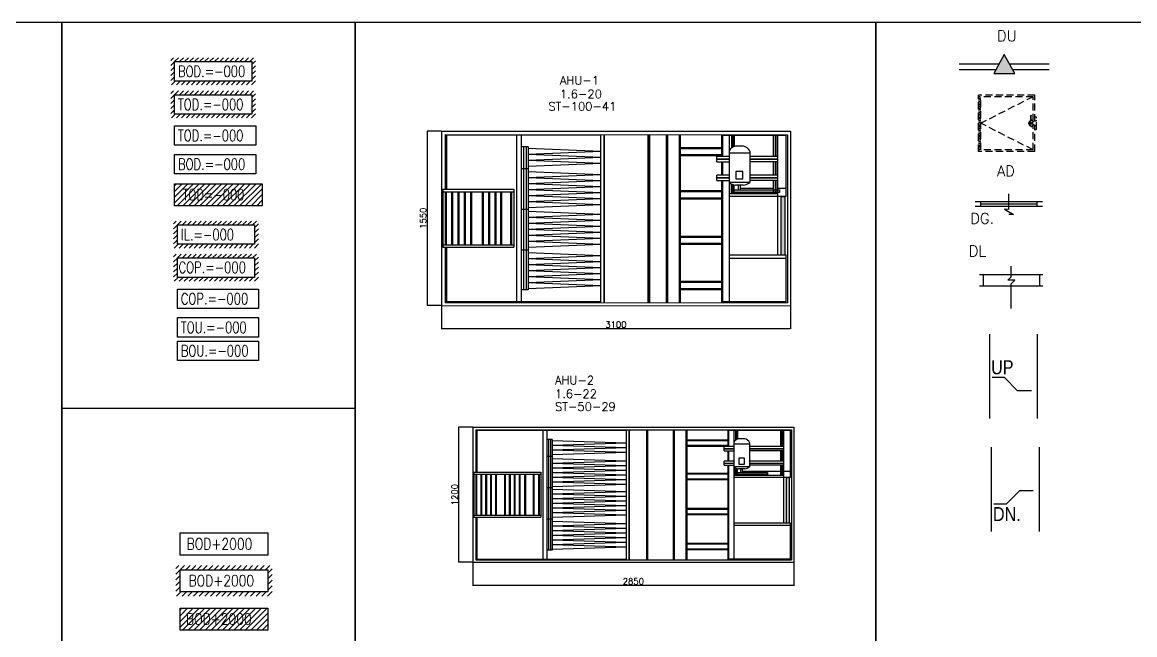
# Model space of a CAD drawing. Extents: x 462150 to 593348, y 35809 to 85242.
# Drawn here: x 564706 to 574589, y 75629 to 81073 of the extents above; entities that cross this region are included whole.
import ezdxf

# ---------------------------------------------------------------- set-up
doc = ezdxf.new("R2010")
doc.units = 0
doc.header["$LTSCALE"] = 500
doc.header["$MEASUREMENT"] = 0
doc.linetypes.add('HIDDEN', pattern=[0.375, 0.25, -0.125])
for name, color, linetype in [('AC-AD', 120, 'Continuous'), ('AC-DUCT SUPPLY', 4, 'Continuous'), ('AC-FLEXIBLE', 2, 'Continuous'), ('AC-LEADER', 7, 'Continuous'), ('BOTOM-OF-D-F-G', 7, 'Continuous'), ('EQP', 1, 'Continuous'), ('M-TEXT', 7, 'Continuous'), ('M_A_H_ARROW', 2, 'Continuous'), ('M_ARR', 2, 'Continuous'), ('M_DOOR-L', 101, 'Continuous'), ('M_SDUCT', 4, 'Continuous'), ('MFP-TEXT', 11, 'Continuous'), ('PL-W-DIM', 161, 'Continuous'), ('PL-W-TEXT', 7, 'Continuous')]:
    doc.layers.add(name, color=color, linetype=linetype)
doc.styles.add('FF-LOOP', font='romanc.shx', dxfattribs={"height": 2})
doc.styles.add('nour', font='swissci.ttf', dxfattribs={"height": 125})
doc.styles.add('PL-W-DIM', font='romanc.shx', dxfattribs={"height": 55})
doc.styles.add('PL-W-TEXT1', font='romanc.shx', dxfattribs={"height": 0.3})
doc.styles.add('ROMANS', font='romans.shx', dxfattribs={"width": 0.8, "height": 100})
doc.dimstyles.new('PL-W-DIM', dxfattribs={"dimscale": 0, "dimtxt": 55, "dimasz": 1, "dimexe": 2, "dimexo": 2, "dimgap": 10, "dimtad": 1, "dimdec": 0, "dimrnd": 5, "dimzin": 1, "dimdsep": 46, "dimtxsty": 'PL-W-DIM', "dimcen": 1, "dimdle": 0.025, "dimclrd": 256, "dimclre": 256, "dimclrt": 256, "dimadec": 0, "dimazin": 0, "dimtfac": 5, "dimtdec": 0, "dimtofl": 0, "dimtmove": 2, "dimatfit": 3, "dimfxl": 1, "dimtolj": 1, "dimtzin": 0, "dimarcsym": 0})

# ---------------------------------------------------------------- blocks, each defined once
blk = doc.blocks.new('AD')
at = {"layer": 'AC-AD', "linetype": 'HIDDEN', "ltscale": 0.5}
for p, q in [((478.6, 250), (-21.4, 250)), ((-21.4, -250), (-21.4, 250)), ((464.3, 235.7), (-21.4, 235.7)), ((0, 221.4), (-21.4, 221.4)), ((0, 207.1), (-21.4, 207.1)), ((464.3, 235.7), (0, 0)), ((0, -235.7), (0, 235.7)), ((464.3, 20.2), (464.3, 235.7)), ((478.6, 18.6), (478.6, 250)), ((0, 192.9), (-21.4, 192.9)), ((0, 178.6), (-21.4, 178.6)), ((0, 164.3), (-21.4, 164.3)), ((0, 150), (-21.4, 150)), ((0, 135.7), (-21.4, 135.7)), ((0, 121.4), (-21.4, 121.4)), ((0, 107.1), (-21.4, 107.1)), ((0, 92.9), (-21.4, 92.9)), ((0, 78.6), (-21.4, 78.6)), ((0, 64.3), (-21.4, 64.3)), ((0, 50), (-21.4, 50)), ((0, 35.7), (-21.4, 35.7)), ((0, 21.4), (-21.4, 21.4)), ((0, 7.1), (-21.4, 7.1)), ((464.3, -235.7), (0, 0)), ((445.9, 23.3), (445.9, 70.2)), ((448.4, 27.6), (448.4, 70.2)), ((462.4, -8), (462.4, 11.2)), ((495.2, 24.1), (464.4, 13.9)), ((478.6, 56.1), (488.2, 56.1)), ((495.3, -49), (495.3, 49)), ((0, -7.1), (-21.4, -7.1)), ((0, -21.4), (-21.4, -21.4)), ((0, -35.7), (-21.4, -35.7)), ((0, -50), (-21.4, -50)), ((0, -64.3), (-21.4, -64.3)), ((0, -78.6), (-21.4, -78.6)), ((0, -92.9), (-21.4, -92.9)), ((445.9, -24.3), (445.9, -28.8)), ((495.2, -24.1), (464.2, -10.6)), ((464.3, -235.7), (464.3, -21.3)), ((478.6, -250), (478.6, -16.9)), ((478.6, -56.1), (488.2, -56.1)), ((0, -107.1), (-21.4, -107.1)), ((0, -121.4), (-21.4, -121.4)), ((0, -135.7), (-21.4, -135.7)), ((0, -150), (-21.4, -150)), ((0, -164.3), (-21.4, -164.3)), ((0, -178.6), (-21.4, -178.6)), ((0, -192.9), (-21.4, -192.9)), ((0, -207.1), (-21.4, -207.1)), ((0, -221.4), (-21.4, -221.4)), ((464.3, -235.7), (-21.4, -235.7)), ((478.6, -250), (-21.4, -250))]:
    blk.add_line(p, q, dxfattribs=at)
for radius in [7.58, 3.68]:
    blk.add_circle((445, -0.5), radius, dxfattribs=at)
for centre, radius, start, end in [((445, -0.5), 20.2, 96.78899, 263.21101), ((442.2, 23.3), 3.71, 276.78899, 0), ((447.2, 70.2), 1.26, 0, 180), ((445, -0.5), 28.3, 33.8853, 88.20984), ((445, -0.5), 24.8, 36.1882, 87.95398), ((465.3, 11.2), 2.86, 108.26113, 180), ((488.2, 49), 7.14, 0, 90), ((442.2, -24.3), 3.71, 0, 83.21101), ((445, -0.5), 24.8, 272.04602, 332.76406), ((445, -0.5), 28.3, 271.79016, 333.23396), ((465.3, -8), 2.86, 180, 246.51841), ((488.2, -49), 7.14, 270, 0)]:
    blk.add_arc(centre, radius, start, end, dxfattribs=at)
blk = doc.blocks.new('*D558')
at = {"layer": 'Defpoints', "color": 0, "transparency": 16777216}
for p in [(568305.1, 80106), (568430.3, 80106), (568429.8, 78555.8)]:
    blk.add_point(p, dxfattribs=at)
at = {"layer": 'PL-W-DIM', "lineweight": -2, "transparency": 16777216}
for p, q in [((568428.3, 80106), (568303.1, 80106)), ((568304.7, 78556.9), (568305.1, 80105)), ((568427.8, 78555.8), (568302.7, 78555.9))]:
    blk.add_line(p, q, dxfattribs=at)
at = {"layer": 'PL-W-DIM', "transparency": 16777216}
for points in [[(568305, 80105), (568305.3, 80105), (568305.1, 80106)], [(568304.5, 78556.9), (568304.9, 78556.9), (568304.7, 78555.9)]]:
    blk.add_solid(points, dxfattribs=at)
at = {"layer": 'PL-W-DIM', "transparency": 16777216, "insert": (568267.4, 79330.9), "char_height": 55, "attachment_point": 5, "rotation": 89.98347, "style": 'PL-W-DIM'}
blk.add_mtext('\\A1;1550', dxfattribs=at)
blk = doc.blocks.new('*D563')
at = {"layer": 'Defpoints', "color": 0, "transparency": 16777216}
for p in [(568584.7, 77474.3), (568709.3, 77474.3), (568709.3, 76274.3)]:
    blk.add_point(p, dxfattribs=at)
at = {"layer": 'PL-W-DIM', "lineweight": -2, "transparency": 16777216}
for p, q in [((568707.3, 77474.3), (568582.7, 77474.3)), ((568584.7, 76275.3), (568584.7, 77473.3)), ((568707.3, 76274.3), (568582.7, 76274.3))]:
    blk.add_line(p, q, dxfattribs=at)
at = {"layer": 'PL-W-DIM', "transparency": 16777216}
for points in [[(568584.5, 77473.3), (568584.8, 77473.3), (568584.7, 77474.3)], [(568584.5, 76275.3), (568584.8, 76275.3), (568584.7, 76274.3)]]:
    blk.add_solid(points, dxfattribs=at)
at = {"layer": 'PL-W-DIM', "transparency": 16777216, "insert": (568547.2, 76874.3), "char_height": 55, "attachment_point": 5, "rotation": 90, "style": 'PL-W-DIM'}
blk.add_mtext('\\A1;1200', dxfattribs=at)
blk = doc.blocks.new('*D556')
at = {"layer": 'Defpoints', "color": 0, "transparency": 16777216}
for p in [(568709.3, 76274.3), (571559.3, 76274.3), (568709.3, 76067.1)]:
    blk.add_point(p, dxfattribs=at)
at = {"layer": 'PL-W-DIM', "lineweight": -2, "transparency": 16777216}
for p, q in [((568709.3, 76272.3), (568709.3, 76065.1)), ((571559.3, 76272.3), (571559.3, 76065.1)), ((571558.3, 76067.1), (568710.3, 76067.1))]:
    blk.add_line(p, q, dxfattribs=at)
at = {"layer": 'PL-W-DIM', "transparency": 16777216}
for points in [[(568710.3, 76067.2), (568710.3, 76066.9), (568709.3, 76067.1)], [(571558.3, 76067.2), (571558.3, 76066.9), (571559.3, 76067.1)]]:
    blk.add_solid(points, dxfattribs=at)
at = {"layer": 'PL-W-DIM', "transparency": 16777216, "insert": (570134.3, 76104.6), "char_height": 55, "attachment_point": 5, "style": 'PL-W-DIM'}
blk.add_mtext('\\A1;2850', dxfattribs=at)
blk = doc.blocks.new('*D557')
at = {"layer": 'Defpoints', "color": 0, "transparency": 16777216}
for p in [(568429.8, 78555.8), (571529.5, 78556), (568429.9, 78348.6)]:
    blk.add_point(p, dxfattribs=at)
at = {"layer": 'PL-W-DIM', "lineweight": -2, "transparency": 16777216}
for p, q in [((568429.8, 78553.8), (568429.9, 78346.6)), ((571529.5, 78554), (571529.5, 78346.8)), ((571528.5, 78348.8), (568430.9, 78348.6))]:
    blk.add_line(p, q, dxfattribs=at)
at = {"layer": 'PL-W-DIM', "transparency": 16777216}
for points in [[(568430.9, 78348.8), (568430.9, 78348.5), (568429.9, 78348.6)], [(571528.5, 78349), (571528.5, 78348.7), (571529.5, 78348.8)]]:
    blk.add_solid(points, dxfattribs=at)
at = {"layer": 'PL-W-DIM', "transparency": 16777216, "insert": (569979.7, 78386.2), "char_height": 55, "attachment_point": 5, "rotation": 0.00379, "style": 'PL-W-DIM'}
blk.add_mtext('\\A1;3100', dxfattribs=at)
blk = doc.blocks.new('M_A_H_ARROWS')
at = {"layer": 'M_A_H_ARROW'}
blk.add_lwpolyline([(6, 0, 0, 1, 0), (4, 0, 0, 0, 0), (0, 0, 0, 0, 0)], format="xyseb", dxfattribs=at)
blk = doc.blocks.new('M_A_H_ARROWR')
at = {"layer": 'M_A_H_ARROW', "color": 2}
blk.add_lwpolyline([(0, 0), (-2, 0), (-3.5, 0), (-4, 0.5), (-4, -0.5), (-4.5, 0), (-6, 0)], dxfattribs=at)
blk = doc.blocks.new('DL.')
at = {"layer": 'M_DOOR-L'}
for p, q in [((-281.2, 0), (281.2, 0)), ((-250, 0), (-250, -100)), ((250, 0), (250, -100)), ((-281.2, -100), (281.2, -100))]:
    blk.add_line(p, q, dxfattribs=at)
at = {"layer": 'M_ARR', "xscale": 62.5, "yscale": 62.5, "zscale": 62.5, "rotation": 270}
blk.add_blockref('M_A_H_ARROWR', (0, -300), dxfattribs=at)
blk = doc.blocks.new('SAR')
at = {"layer": 'AC-LEADER'}
for p, q in [((-0.1926, -0.0401), (-0.1452, 0.0401)), ((-0.1915, 0), (-0.1926, -0.0401)), ((-0.1452, 0.0401), (-0.1451, 0))]:
    blk.add_line(p, q, dxfattribs=at)
blk.add_lwpolyline([(-0.1915, 0), (-0.3301, 0)], dxfattribs=at)
blk.add_lwpolyline([(0, 0, 0, 0.0372, 0), (-0.0744, 0, 0, 0, 0), (-0.1451, 0, 0, 0, 0)], format="xyseb", dxfattribs=at)
blk = doc.blocks.new('DG')
at = {"layer": 'AC-DUCT SUPPLY'}
for p, q in [((0, 0.3), (0, -0.3)), ((0.0405, 0.3), (0.0405, -0.3)), ((0.0405, 0.25), (0, 0.25)), ((0.0405, -0.25), (0, -0.25))]:
    blk.add_line(p, q, dxfattribs=at)
at = {"layer": 'AC-LEADER'}
blk.add_line((0.0203, 0.25), (0.0203, -0.25), dxfattribs=at)
blk.add_blockref('SAR', (0.2576, 0))
blk = doc.blocks.new('DU')
at = {"layer": 'AC-FLEXIBLE'}
blk.add_hatch(color=256, dxfattribs=at).paths.add_polyline_path([(0, 0), (-93.4, -170.2), (93.4, -170.2)])
for p, q in [((-46.7, -85.1), (-400, -85.1)), ((400, -85.1), (46.7, -85.1)), ((-74.1, -135.1), (-400, -135.1)), ((400, -135.1), (74.1, -135.1))]:
    blk.add_line(p, q, dxfattribs=at)
blk.add_lwpolyline([(-93.4, -170.2), (93.4, -170.2), (0, 0), (0, 0)], close=True, dxfattribs=at)

msp = doc.modelspace()

# ---------------------------------------------------------------- hatches: boundary and pattern name
h = msp.add_hatch()
h.set_pattern_fill('ANSI31', color=256, scale=285.714286, style=0)
h.set_pattern_definition([(45, (549719.168, 86716.21), (-25.253814, 25.253814), [])])
h.paths.add_polyline_path([(566838.2, 79637.4), (566058.7, 79637.4), (566058.7, 79441), (566838.2, 79441)])
h.paths.add_polyline_path([(566102.3, 79465.3), (566773.2, 79465.3), (566773.2, 79615.3), (566102.3, 79615.3)], flags=24)
h = msp.add_hatch()
h.set_pattern_fill('ANSI31', color=256, scale=285.714286, style=0)
h.set_pattern_definition([(45, (549767.904, 84059.543), (-25.253814, 25.253814), [])])
h.paths.add_polyline_path([(566925, 76245), (566069.3, 76245), (566069.3, 75972.4), (566925, 75972.4)])
h.paths.add_polyline_path([(566887, 76206.9), (566887, 76010.5), (566107.4, 76010.5), (566107.4, 76206.9)], flags=16)
h.paths.add_polyline_path([(566151, 76034.8), (566822, 76034.8), (566822, 76184.8), (566151, 76184.8)], flags=8)
h = msp.add_hatch()
h.set_pattern_fill('ANSI31', color=256, scale=285.714286, style=0)
h.set_pattern_definition([(45, (549767.904, 82945.257), (-25.253814, 25.253814), [])])
h.paths.add_polyline_path([(566887, 75866.5), (566107.4, 75866.5), (566107.4, 75670), (566887, 75670)])
h.paths.add_polyline_path([(566151, 75694.4), (566822, 75694.4), (566822, 75844.4), (566151, 75844.4)], flags=24)
at = {"layer": 'BOTOM-OF-D-F-G'}
h = msp.add_hatch(dxfattribs=at)
h.set_pattern_fill('ANSI31', scale=251.428571, style=0)
h.set_pattern_definition([(45, (551679.91, 87633.55), (-22.223356, 22.223356), [])])
h.paths.add_polyline_path([(566778.2, 80756.8), (566025.2, 80756.8), (566025.2, 80516.9), (566778.2, 80516.9)])
h.paths.add_polyline_path([(566744.7, 80723.3), (566744.7, 80550.4), (566058.7, 80550.4), (566058.7, 80723.3)], flags=16)
h.paths.add_polyline_path([(566097.1, 80571.8), (566687.5, 80571.8), (566687.5, 80703.8), (566097.1, 80703.8)], flags=8)
h = msp.add_hatch(dxfattribs=at)
h.set_pattern_fill('ANSI31', scale=251.428571, style=0)
h.set_pattern_definition([(45, (551679.91, 87339.55), (-22.223356, 22.223356), [])])
h.paths.add_polyline_path([(566778.2, 80462.8), (566025.2, 80462.8), (566025.2, 80222.9), (566778.2, 80222.9)])
h.paths.add_polyline_path([(566744.7, 80429.3), (566744.7, 80256.4), (566058.7, 80256.4), (566058.7, 80429.3)], flags=16)
h.paths.add_polyline_path([(566097.1, 80277.8), (566687.5, 80277.8), (566687.5, 80409.8), (566097.1, 80409.8)], flags=8)
h = msp.add_hatch(dxfattribs=at)
h.set_pattern_fill('ANSI31', scale=251.428571, style=0)
h.set_pattern_definition([(45, (551705.693, 86182.83), (-22.223356, 22.223356), [])])
h.paths.add_polyline_path([(566804, 79306.1), (566051, 79306.1), (566051, 79066.1), (566804, 79066.1)])
h.paths.add_polyline_path([(566770.5, 79272.5), (566770.5, 79099.7), (566084.5, 79099.7), (566084.5, 79272.5)], flags=16)
h.paths.add_polyline_path([(566122.8, 79121.1), (566713.3, 79121.1), (566713.3, 79253.1), (566122.8, 79253.1)], flags=8)
h = msp.add_hatch(dxfattribs=at)
h.set_pattern_fill('ANSI31', scale=251.428571, style=0)
h.set_pattern_definition([(45, (551705.693, 85888.83), (-22.223356, 22.223356), [])])
h.paths.add_polyline_path([(566804, 79012.1), (566051, 79012.1), (566051, 78772.1), (566804, 78772.1)])
h.paths.add_polyline_path([(566770.5, 78978.5), (566770.5, 78805.7), (566084.5, 78805.7), (566084.5, 78978.5)], flags=16)
h.paths.add_polyline_path([(566122.8, 78827.1), (566713.3, 78827.1), (566713.3, 78959.1), (566122.8, 78959.1)], flags=8)
at = {"layer": 'EQP'}
for points in [[(571433.6, 79559.8), (571007.1, 79559.8), (571007.1, 79583.6), (571433.6, 79583.6)], [(571478.8, 79525.6), (571478.8, 79003.4), (571446.2, 79003.4), (571446.2, 79525.6)], [(571326.8, 77052.9), (571042.7, 77052.9), (571042.7, 77071.4), (571326.8, 77071.4)], [(571520.1, 77026.5), (571520.1, 76622.2), (571494.9, 76622.2), (571494.9, 77026.5)]]:
    msp.add_hatch(color=256, dxfattribs=at).paths.add_polyline_path(points)

# ---------------------------------------------------------------- linework, layer by layer
msp.add_line((565056.5, 77641.9), (567663.4, 77641.9))
for points in [[(562449.6, 81073), (565056.5, 81073), (565056.5, 70092.2), (562449.6, 70092.2)], [(565056.5, 81073), (567663.4, 81073), (567663.4, 70092.2), (565056.5, 70092.2)], [(567663.4, 81073), (572289.3, 81073), (572289.3, 70092.2), (567663.4, 70092.2)], [(572289.3, 81073), (574896.2, 81073), (574896.2, 70092.2), (572289.3, 70092.2)]]:
    msp.add_lwpolyline(points, close=True)
at = {"layer": 'BOTOM-OF-D-F-G', "color": 7}
for points in [[(566058.7, 80723.3), (566744.7, 80723.3), (566744.7, 80550.4), (566058.7, 80550.4)], [(566058.7, 80429.3), (566744.7, 80429.3), (566744.7, 80256.4), (566058.7, 80256.4)], [(566058.7, 80152.7), (566780.2, 80152.7), (566780.2, 79979.9), (566058.7, 79979.9)], [(566058.7, 79898.2), (566780.2, 79898.2), (566780.2, 79725.4), (566058.7, 79725.4)], [(566058.7, 79637.4), (566838.2, 79637.4), (566838.2, 79441), (566058.7, 79441)], [(566084.5, 79272.5), (566770.5, 79272.5), (566770.5, 79099.7), (566084.5, 79099.7)], [(566084.5, 78978.5), (566770.5, 78978.5), (566770.5, 78805.7), (566084.5, 78805.7)], [(566084.5, 78702), (566806, 78702), (566806, 78529.2), (566084.5, 78529.2)], [(566084.5, 78447.5), (566806, 78447.5), (566806, 78274.7), (566084.5, 78274.7)], [(566084.5, 78239.5), (566806, 78239.5), (566806, 78066.7), (566084.5, 78066.7)]]:
    msp.add_lwpolyline(points, close=True, dxfattribs=at)
at = {"layer": 'BOTOM-OF-D-F-G', "color": 7, "elevation": 0}
for points in [[(566107.4, 76533.9), (566887, 76533.9), (566887, 76337.4), (566107.4, 76337.4)], [(566107.4, 76206.9), (566887, 76206.9), (566887, 76010.5), (566107.4, 76010.5)], [(566107.4, 75866.5), (566887, 75866.5), (566887, 75670), (566107.4, 75670)]]:
    msp.add_lwpolyline(points, close=True, dxfattribs=at)
at = {"layer": 'EQP'}
for p, q in [((568430.3, 80106), (568430.3, 78556)), ((568430.3, 80106), (571529.5, 80104)), ((568464.3, 80075.7), (568464.3, 79589.3)), ((568464.3, 80075.7), (571502.6, 80073.8)), ((568475.5, 80068.8), (568475.5, 79589.3)), ((569845.5, 80068.8), (568475.5, 80068.8)), ((569099.3, 78588.3), (569099.3, 80068.8)), ((569142.3, 78588.3), (569142.3, 80068.8)), ((569844.3, 78588.3), (569844.3, 80068.8)), ((569874.5, 78581.4), (569874.5, 80075.7)), ((569877.6, 78581.4), (569877.6, 80075.7)), ((570267.4, 78581.4), (570267.4, 80068.8)), ((570270.6, 78581.4), (570270.6, 80068.8)), ((570280.2, 78581.4), (570280.2, 80075.7)), ((570429, 78581.4), (570429, 80068.8)), ((570432.2, 78581.4), (570432.2, 80068.8)), ((570441.9, 78581.4), (570441.9, 80075.7)), ((570544.3, 78579.4), (570544.3, 80073.8)), ((570554, 78579.4), (570554, 80073.8)), ((570921.2, 79880.4), (570921.2, 80066.9)), ((570930.8, 79880.4), (570930.8, 80073.8)), ((571492.7, 80066.9), (570930.8, 80066.9)), ((570985.4, 80066.9), (570985.4, 78588.7)), ((571007.1, 80066.9), (571007.1, 79954.5)), ((571017.8, 80066.9), (571017.8, 79961.6)), ((571022.1, 80066.9), (571022.1, 79963.9)), ((571030.2, 80066.9), (571030.2, 79967.2)), ((571380.3, 79880.4), (571380.3, 80066.9)), ((571398.3, 79880.4), (571398.3, 80066.9)), ((571402.2, 79880.4), (571402.2, 80066.9)), ((571417.2, 79003.4), (571417.2, 80066.9)), ((571492.7, 79525.6), (571492.7, 80066.9)), ((571502.6, 80073.8), (571502.6, 78579.4)), ((571529.5, 80104), (571529.5, 78554)), ((569200.1, 79966.2), (569142.3, 79966.2)), ((569158.5, 79966.2), (569158.5, 78695.7)), ((569181.6, 79966.2), (569181.6, 78695.7)), ((569200.1, 79966.2), (569200.1, 78695.7)), ((569200.1, 79953.5), (569844.3, 79926.7)), ((570554, 79960.5), (570921.2, 79960.5)), ((570554, 79951.9), (570921.2, 79951.9)), ((571111.5, 79970.4), (571042, 79970.4)), ((571111.5, 79970.4), (571042, 79970.4)), ((569200.1, 79900), (569844.3, 79926.7)), ((569200.1, 79900), (569844.3, 79873.2)), ((569200.1, 79846.4), (569844.3, 79873.2)), ((570554, 79896.3), (570921.2, 79896.3)), ((570554, 79887.7), (570921.2, 79887.7)), ((570874.8, 79833.1), (570874.8, 79880.4)), ((570985.4, 79880.4), (570874.8, 79880.4)), ((570874.8, 79857.9), (570985.4, 79857.9)), ((570874.8, 79855.6), (570985.4, 79855.6)), ((571168.2, 79909), (570985.4, 79909)), ((571168.2, 79909), (570985.4, 79909)), ((571168.2, 79928.7), (571168.2, 79650)), ((571168.2, 79909), (571168.2, 79650)), ((571417.2, 79880.4), (571168.2, 79880.4)), ((571168.2, 79857.9), (571417.2, 79857.9)), ((571168.2, 79855.6), (571417.2, 79855.6)), ((569200.1, 79770.4), (569142.3, 79770.4)), ((569200.1, 79846.4), (569844.3, 79819.6)), ((569200.1, 79792.8), (569844.3, 79819.6)), ((570874.8, 79833.1), (570985.4, 79833.1)), ((570921.2, 79714.4), (570921.2, 79833.1)), ((570930.8, 79714.4), (570930.8, 79833.1)), ((571417.2, 79833.1), (571168.2, 79833.1)), ((571380.3, 79714.4), (571380.3, 79833.1)), ((571398.3, 79714.4), (571398.3, 79833.1)), ((571402.2, 79714.4), (571402.2, 79833.1)), ((569200.1, 79747.7), (569844.3, 79720.9)), ((569200.1, 79694.2), (569844.3, 79720.9)), ((569200.1, 79694.2), (569844.3, 79667.4)), ((569200.1, 79640.6), (569844.3, 79667.4)), ((570874.8, 79667.1), (570874.8, 79714.4)), ((570985.4, 79714.4), (570874.8, 79714.4)), ((570874.8, 79691.9), (570985.4, 79691.9)), ((570874.8, 79689.6), (570985.4, 79689.6)), ((570874.8, 79667.1), (570985.4, 79667.1)), ((570921.2, 78586.3), (570921.2, 79667.1)), ((570930.8, 78579.4), (570930.8, 79667.1)), ((571417.2, 79714.4), (571168.2, 79714.4)), ((571168.2, 79691.9), (571417.2, 79691.9)), ((571168.2, 79689.6), (571417.2, 79689.6)), ((571417.2, 79667.1), (571168.2, 79667.1)), ((571380.3, 79549.2), (571380.3, 79667.1)), ((571398.3, 79549.2), (571398.3, 79667.1)), ((571402.2, 79549.2), (571402.2, 79667.1)), ((568441.4, 79589.3), (568441.4, 79072.6)), ((568441.4, 79589.3), (569071.5, 79589.3)), ((568441.4, 79566.8), (569071.5, 79566.8)), ((568464.3, 79566.8), (568464.3, 79095.1)), ((568472.4, 79566.8), (568472.4, 79095.1)), ((568520.3, 79566.8), (568520.3, 79095.1)), ((568528.3, 79566.8), (568528.3, 79095.1)), ((568576.3, 79566.8), (568576.3, 79095.1)), ((568584.3, 79566.8), (568584.3, 79095.1)), ((568632.2, 79566.8), (568632.2, 79095.1)), ((568640.3, 79566.8), (568640.3, 79095.1)), ((568688.2, 79566.8), (568688.2, 79095.1)), ((568696.3, 79566.8), (568696.3, 79095.1)), ((568791.9, 79566.8), (568791.9, 79095.1)), ((568800, 79566.8), (568800, 79095.1)), ((568847.9, 79566.8), (568847.9, 79095.1)), ((568856, 79566.8), (568856, 79095.1)), ((568903.9, 79566.8), (568903.9, 79095.1)), ((568912, 79566.8), (568912, 79095.1)), ((568955.4, 79566.8), (568955.4, 79095.1)), ((568963.5, 79566.8), (568963.5, 79095.1)), ((569044.1, 79566.8), (569044.1, 79095.1)), ((569052.2, 79566.8), (569052.2, 79095.1)), ((569071.5, 79589.3), (569071.5, 79072.6)), ((569200.1, 79640.6), (569844.3, 79613.8)), ((569200.1, 79587), (569844.3, 79613.8)), ((569200.1, 79587), (569844.3, 79560.2)), ((569200.1, 79533.5), (569844.3, 79560.2)), ((570554, 79577), (570921.2, 79577)), ((570554, 79568.4), (570921.2, 79568.4)), ((571168.2, 79650), (570985.4, 79650)), ((571168.2, 79650), (570985.4, 79650)), ((571007.1, 79549.2), (571007.1, 79635.4)), ((571017.8, 79549.2), (571017.8, 79631)), ((571022.1, 79549.2), (571022.1, 79629.6)), ((571030.2, 79549.2), (571030.2, 79627.7)), ((571111.5, 79626.1), (571042, 79626.1)), ((571111.5, 79626.1), (571042, 79626.1)), ((571068.5, 79583.6), (571068.5, 79626.1)), ((571085.5, 79583.6), (571085.5, 79626.1)), ((571380.3, 79595), (571085.5, 79595)), ((571492.7, 79595), (571417.2, 79595)), ((569200.1, 79533.5), (569844.3, 79506.7)), ((569200.1, 79479.9), (569844.3, 79506.7)), ((569200.1, 79479.9), (569844.3, 79453.1)), ((570554, 79512.8), (570921.2, 79512.8)), ((570554, 79504.2), (570921.2, 79504.2)), ((571417.2, 79549.2), (570985.4, 79549.2)), ((571492.7, 79525.6), (570985.4, 79525.6)), ((569200.1, 79409.4), (569142.3, 79409.4)), ((569200.1, 79426.3), (569844.3, 79453.1)), ((569200.1, 79394.7), (569844.3, 79368)), ((569200.1, 79341.2), (569844.3, 79368)), ((569200.1, 79341.2), (569844.3, 79314.4)), ((569200.1, 79287.6), (569844.3, 79314.4)), ((569200.1, 79287.6), (569844.3, 79260.8)), ((569200.1, 79234), (569844.3, 79260.8)), ((569200.1, 79234), (569844.3, 79207.3)), ((569200.1, 79180.5), (569844.3, 79207.3)), ((569200.1, 79180.5), (569844.3, 79153.7)), ((570554, 79172.5), (570921.2, 79172.5)), ((570554, 79163.9), (570921.2, 79163.9)), ((568441.4, 79095.1), (569071.5, 79095.1)), ((568441.4, 79072.6), (569071.5, 79072.6)), ((568464.3, 79072.6), (568464.3, 78581.4)), ((568475.5, 79072.6), (568475.5, 78588.3)), ((569200.1, 79126.9), (569844.3, 79153.7)), ((569200.1, 79126.9), (569844.3, 79100.1)), ((569200.1, 79073.4), (569844.3, 79100.1)), ((570554, 79108.3), (570921.2, 79108.3)), ((570554, 79099.7), (570921.2, 79099.7)), ((569200.1, 79048.7), (569142.3, 79048.7)), ((569200.1, 79027.9), (569844.3, 79001.1)), ((569200.1, 78974.3), (569844.3, 79001.1)), ((569200.1, 78974.3), (569844.3, 78947.6)), ((571492.7, 79003.4), (570985.4, 79003.4)), ((571492.7, 78973.5), (570985.4, 78973.5)), ((571492.7, 78588.7), (571492.7, 79003.4)), ((569200.1, 78920.8), (569844.3, 78947.6)), ((569200.1, 78920.8), (569844.3, 78894)), ((569200.1, 78867.2), (569844.3, 78894)), ((569200.1, 78867.2), (569844.3, 78840.4)), ((569200.1, 78813.7), (569844.3, 78840.4)), ((569200.1, 78813.7), (569844.3, 78786.9)), ((569200.1, 78760.1), (569844.3, 78786.9)), ((570554, 78772.1), (570921.2, 78772.1)), ((569200.1, 78695.7), (569142.3, 78695.7)), ((569200.1, 78760.1), (569844.3, 78733.3)), ((569200.1, 78706.5), (569844.3, 78733.3)), ((570554, 78763.5), (570921.2, 78763.5)), ((570554, 78707.8), (570921.2, 78707.8)), ((570554, 78699.2), (570921.2, 78699.2)), ((568464.3, 78581.4), (571502.6, 78579.4)), ((569845.5, 78588.3), (568475.5, 78588.3)), ((571492.7, 78588.7), (570930.8, 78588.7)), ((568430.3, 78556), (571529.5, 78554)), ((568709.3, 77474.3), (568709.3, 76274.3)), ((568709.3, 77474.3), (571559.3, 77474.3)), ((568735.7, 77450.9), (568735.7, 77074.3)), ((568735.7, 77450.9), (571538.5, 77450.9)), ((568744.4, 77445.5), (568744.4, 77074.3)), ((570075.9, 77445.5), (568744.4, 77445.5)), ((569334.3, 76299.3), (569334.3, 77445.5)), ((569367.6, 76299.3), (569367.6, 77445.5)), ((570075, 76299.3), (570075, 77445.5)), ((570098.3, 76294), (570098.3, 77450.9)), ((570100.8, 76294), (570100.8, 77450.9)), ((570253.2, 76294), (570253.2, 77445.5)), ((570255.7, 76294), (570255.7, 77445.5)), ((570263.2, 76294), (570263.2, 77450.9)), ((570491.3, 76294), (570491.3, 77445.5)), ((570493.7, 76294), (570493.7, 77445.5)), ((570501.2, 76294), (570501.2, 77450.9)), ((570604.7, 76294), (570604.7, 77450.9)), ((570612.2, 76294), (570612.2, 77450.9)), ((570976.2, 77301.1), (570976.2, 77445.5)), ((570983.7, 77301.1), (570983.7, 77450.9)), ((571530.9, 77445.5), (570983.7, 77445.5)), ((571025.9, 77445.5), (571025.9, 76301.2)), ((571042.7, 77445.5), (571042.7, 77358.5)), ((571051, 77445.5), (571051, 77364.1)), ((571054.4, 77445.5), (571054.4, 77365.8)), ((571060.6, 77445.5), (571060.6, 77368.4)), ((571443.8, 77301.1), (571443.8, 77445.5)), ((571457.8, 77301.1), (571457.8, 77445.5)), ((571460.8, 77301.1), (571460.8, 77445.5)), ((571472.4, 76622.2), (571472.4, 77445.5)), ((571530.9, 77026.5), (571530.9, 77445.5)), ((571538.5, 77450.9), (571538.5, 76294)), ((571559.3, 77474.3), (571559.3, 76274.3)), ((569412.3, 77366.1), (569367.6, 77366.1)), ((569380.1, 77366.1), (569380.1, 76382.5)), ((569398, 77366.1), (569398, 76382.5)), ((569412.3, 77366.1), (569412.3, 76382.5)), ((569412.3, 77356.3), (570075, 77335.5)), ((569412.3, 77314.8), (570075, 77335.5)), ((569412.3, 77314.8), (570075, 77294.1)), ((569412.3, 77273.3), (570075, 77294.1)), ((570612.2, 77363.2), (570976.2, 77363.2)), ((570612.2, 77356.5), (570976.2, 77356.5)), ((570612.2, 77313.5), (570976.2, 77313.5)), ((570612.2, 77306.8), (570976.2, 77306.8)), ((570940.3, 77264.6), (570940.3, 77301.1)), ((571025.9, 77301.1), (570940.3, 77301.1)), ((570940.3, 77283.7), (571025.9, 77283.7)), ((571167.4, 77323.3), (571025.9, 77323.3)), ((571167.4, 77323.3), (571025.9, 77323.3)), ((571123.6, 77370.9), (571069.8, 77370.9)), ((571123.6, 77370.9), (571069.8, 77370.9)), ((571167.4, 77338.6), (571167.4, 77122.8)), ((571167.4, 77323.3), (571167.4, 77122.8)), ((571472.4, 77301.1), (571167.4, 77301.1)), ((571167.4, 77283.7), (571472.4, 77283.7)), ((569412.3, 77214.5), (569367.6, 77214.5)), ((569412.3, 77273.3), (570075, 77252.6)), ((569412.3, 77231.9), (570075, 77252.6)), ((569412.3, 77196.9), (570075, 77176.2)), ((570940.3, 77282), (571025.9, 77282)), ((570940.3, 77264.6), (571025.9, 77264.6)), ((570976.2, 77172.6), (570976.2, 77264.6)), ((570983.7, 77172.6), (570983.7, 77264.6)), ((571167.4, 77282), (571472.4, 77282)), ((571472.4, 77264.6), (571167.4, 77264.6)), ((571443.8, 77172.6), (571443.8, 77264.6)), ((571457.8, 77172.6), (571457.8, 77264.6)), ((571460.8, 77172.6), (571460.8, 77264.6)), ((569412.3, 77155.5), (570075, 77176.2)), ((569412.3, 77155.5), (570075, 77134.7)), ((569412.3, 77114), (570075, 77134.7)), ((569412.3, 77114), (570075, 77093.3)), ((569412.3, 77072.5), (570075, 77093.3)), ((570940.3, 77136), (570940.3, 77172.6)), ((571025.9, 77172.6), (570940.3, 77172.6)), ((570940.3, 77155.2), (571025.9, 77155.2)), ((570940.3, 77153.5), (571025.9, 77153.5)), ((570940.3, 77136), (571025.9, 77136)), ((570976.2, 76299.3), (570976.2, 77136)), ((570983.7, 76294), (570983.7, 77136)), ((571167.4, 77122.8), (571025.9, 77122.8)), ((571167.4, 77122.8), (571025.9, 77122.8)), ((571042.7, 77044.8), (571042.7, 77111.5)), ((571051, 77044.8), (571051, 77108.1)), ((571054.4, 77044.8), (571054.4, 77107)), ((571060.6, 77044.8), (571060.6, 77105.5)), ((571123.6, 77104.3), (571069.8, 77104.3)), ((571123.6, 77104.3), (571069.8, 77104.3)), ((571090.3, 77071.4), (571090.3, 77104.3)), ((571103.4, 77071.4), (571103.4, 77104.3)), ((571472.4, 77172.6), (571167.4, 77172.6)), ((571167.4, 77155.2), (571472.4, 77155.2)), ((571167.4, 77153.5), (571472.4, 77153.5)), ((571472.4, 77136), (571167.4, 77136)), ((571443.8, 77044.8), (571443.8, 77136)), ((571457.8, 77044.8), (571457.8, 77136)), ((571460.8, 77044.8), (571460.8, 77136)), ((568718, 77074.3), (568718, 76674.3)), ((568718, 77074.3), (569312.8, 77074.3)), ((568718, 77056.9), (569312.8, 77056.9)), ((568735.7, 77056.9), (568735.7, 76691.7)), ((568741.9, 77056.9), (568741.9, 76691.7)), ((568779, 77056.9), (568779, 76691.7)), ((568785.3, 77056.9), (568785.3, 76691.7)), ((568822.3, 77056.9), (568822.3, 76691.7)), ((568828.6, 77056.9), (568828.6, 76691.7)), ((568865.7, 77056.9), (568865.7, 76691.7)), ((568872, 77056.9), (568872, 76691.7)), ((568909, 77056.9), (568909, 76691.7)), ((568915.3, 77056.9), (568915.3, 76691.7)), ((568989.3, 77056.9), (568989.3, 76691.7)), ((568995.6, 77056.9), (568995.6, 76691.7)), ((569032.7, 77056.9), (569032.7, 76691.7)), ((569038.9, 77056.9), (569038.9, 76691.7)), ((569076, 77056.9), (569076, 76691.7)), ((569082.3, 77056.9), (569082.3, 76691.7)), ((569119.4, 77056.9), (569119.4, 76691.7)), ((569125.6, 77056.9), (569125.6, 76691.7)), ((569169, 77056.9), (569169, 76691.7)), ((569175.2, 77056.9), (569175.2, 76691.7)), ((569243.6, 77056.9), (569243.6, 76691.7)), ((569249.8, 77056.9), (569249.8, 76691.7)), ((569291.5, 77056.9), (569291.5, 76691.7)), ((569297.8, 77056.9), (569297.8, 76691.7)), ((569312.8, 77074.3), (569312.8, 76674.3)), ((569412.3, 77072.5), (570075, 77051.8)), ((569412.3, 77031.1), (570075, 77051.8)), ((569412.3, 77031.1), (570075, 77010.3)), ((569412.3, 76989.6), (570075, 77010.3)), ((569412.3, 76989.6), (570075, 76968.9)), ((570612.2, 77066.3), (570976.2, 77066.3)), ((570612.2, 77059.6), (570976.2, 77059.6)), ((570612.2, 77016.6), (570976.2, 77016.6)), ((570612.2, 77009.9), (570976.2, 77009.9)), ((571472.4, 77044.8), (571025.9, 77044.8)), ((571530.9, 77026.5), (571025.9, 77026.5)), ((571443.8, 77080.2), (571103.4, 77080.2)), ((571530.9, 77080.2), (571472.4, 77080.2)), ((569412.3, 76935), (569367.6, 76935)), ((569412.3, 76948.1), (570075, 76968.9)), ((569412.3, 76923.7), (570075, 76902.9)), ((569412.3, 76882.2), (570075, 76902.9)), ((569412.3, 76882.2), (570075, 76861.5)), ((569412.3, 76840.7), (570075, 76861.5)), ((569412.3, 76840.7), (570075, 76820)), ((569412.3, 76799.3), (570075, 76820)), ((569412.3, 76799.3), (570075, 76778.5)), ((568718, 76691.7), (569312.8, 76691.7)), ((569412.3, 76757.8), (570075, 76778.5)), ((569412.3, 76757.8), (570075, 76737.1)), ((569412.3, 76716.3), (570075, 76737.1)), ((569412.3, 76716.3), (570075, 76695.6)), ((569412.3, 76674.9), (570075, 76695.6)), ((570612.2, 76753.1), (570976.2, 76753.1)), ((570612.2, 76746.5), (570976.2, 76746.5)), ((570612.2, 76703.4), (570976.2, 76703.4)), ((570612.2, 76696.8), (570976.2, 76696.8)), ((568718, 76674.3), (569312.8, 76674.3)), ((568735.7, 76674.3), (568735.7, 76294)), ((568744.4, 76674.3), (568744.4, 76299.3)), ((569412.3, 76655.8), (569367.6, 76655.8)), ((569412.3, 76639.7), (570075, 76618.9)), ((569412.3, 76598.2), (570075, 76618.9)), ((569412.3, 76598.2), (570075, 76577.5)), ((571530.9, 76622.2), (571025.9, 76622.2)), ((571530.9, 76599), (571025.9, 76599)), ((571530.9, 76301.2), (571530.9, 76622.2)), ((569412.3, 76556.7), (570075, 76577.5)), ((569412.3, 76556.7), (570075, 76536)), ((569412.3, 76515.3), (570075, 76536)), ((569412.3, 76515.3), (570075, 76494.5)), ((569412.3, 76473.8), (570075, 76494.5)), ((569412.3, 76473.8), (570075, 76453.1)), ((569412.3, 76432.3), (570075, 76453.1)), ((569412.3, 76432.3), (570075, 76411.6)), ((569412.3, 76390.9), (570075, 76411.6)), ((570612.2, 76443.1), (570976.2, 76443.1)), ((570612.2, 76436.4), (570976.2, 76436.4)), ((570612.2, 76393.4), (570976.2, 76393.4)), ((570075.9, 76299.3), (568744.4, 76299.3)), ((569412.3, 76382.5), (569367.6, 76382.5)), ((570612.2, 76386.7), (570976.2, 76386.7)), ((571530.9, 76301.2), (570983.7, 76301.2)), ((568709.3, 76274.3), (571559.3, 76274.3)), ((568735.7, 76294), (571538.5, 76294))]:
    msp.add_line(p, q, dxfattribs=at)
for points in [[(571045.8, 79681), (571107.8, 79681), (571107.8, 79746.6), (571045.8, 79746.6)], [(571433.6, 79559.8), (571007.1, 79559.8), (571007.1, 79583.6), (571433.6, 79583.6)], [(571478.8, 79525.6), (571478.8, 79003.4), (571446.2, 79003.4), (571446.2, 79525.6)], [(571072.7, 77146.8), (571120.7, 77146.8), (571120.7, 77197.6), (571072.7, 77197.6)], [(571326.8, 77052.9), (571042.7, 77052.9), (571042.7, 77071.4), (571326.8, 77071.4)], [(571520.1, 77026.5), (571520.1, 76622.2), (571494.9, 76622.2), (571494.9, 77026.5)]]:
    msp.add_lwpolyline(points, close=True, dxfattribs=at)
for centre, radius, start, end in [((571057.6, 79890.1), 81.9, 100.9408, 151.83738), ((571096, 79890.1), 81.9, 28.16262, 79.0592), ((571048.3, 79720.3), 94.3, 228.17746, 266.19323), ((571100.9, 79730.7), 105, 275.80733, 309.82198), ((571081.8, 77308.6), 63.4, 100.9408, 151.83738), ((571111.5, 77308.6), 63.4, 28.16262, 79.0592), ((571074.6, 77177.2), 73, 228.17746, 266.19323), ((571115.3, 77185.2), 81.3, 275.80733, 309.82198)]:
    msp.add_arc(centre, radius, start, end, dxfattribs=at)
at = {"layer": 'M_A_H_ARROW', "color": 2}
for points in [[(573478.6, 75814.2, 0, 80, 0), (573478.6, 75974.2, 0, 0, 0), (573478.6, 76094.2, 0, 0, 0), (573438.6, 76134.2, 0, 0, 0), (573518.6, 76134.2, 0, 0, 0), (573478.6, 76174.2, 0, 0, 0), (573478.6, 76294.2, 0, 0, 0)], [(573354.4, 75814.2, 0, 80, 0), (573241.2, 75927.4, 0, 0, 0), (573156.4, 76012.2, 0, 0, 0), (573099.8, 76012.2, 0, 0, 0), (573156.4, 76068.8, 0, 0, 0), (573099.8, 76068.8, 0, 0, 0), (573015, 76153.7, 0, 0, 0)], [(573602.8, 75814.2, 0, 80, 0), (573715.9, 75927.4, 0, 0, 0), (573800.8, 76012.2, 0, 0, 0), (573857.3, 76012.2, 0, 0, 0), (573800.8, 76068.8, 0, 0, 0), (573857.3, 76068.8, 0, 0, 0), (573942.2, 76153.7, 0, 0, 0)]]:
    msp.add_lwpolyline(points, format="xyseb", dxfattribs=at)
at = {"layer": 'M_SDUCT', "color": 2}
for p, q in [((573297, 78302.3, 0), (573297, 77552.3, 0)), ((573722.8, 78302.3, 0), (573722.8, 77552.3, 0)), ((573313.3, 77296.6, 0), (573313.3, 76546.6, 0)), ((573739.1, 77296.6, 0), (573739.1, 76546.6, 0))]:
    msp.add_line(p, q, dxfattribs=at)
at = {"layer": 'M_SDUCT', "color": 2, "elevation": 0}
for points in [[(573671.1, 77796.8), (573548.2, 77796.8), (573430.3, 77914.8), (573321.5, 77914.8)], [(573687.4, 76909.1), (573564.6, 76909.1), (573446.6, 76791.1), (573337.8, 76791.1)]]:
    msp.add_lwpolyline(points, dxfattribs=at)

# ---------------------------------------------------------------- block references
for name, p in [('DU', (573428.9, 80786.3)), ('DL.', (573491.5, 78830.4, 0))]:
    msp.add_blockref(name, p)
at = {"xscale": 1000, "yscale": 1000, "zscale": 1000, "rotation": 270}
msp.add_blockref('DG', (573470.3, 79475.5), dxfattribs=at)
at = {"layer": 'M-TEXT', "linetype": 'Continuous'}
msp.add_blockref('AD', (573221, 80174.9, 0), dxfattribs=at)
at = {"layer": 'M_A_H_ARROW', "xscale": -49, "yscale": 49, "zscale": 49}
for p in [(573627.2, 78138.1, 0), (573643.5, 77132.4, 0)]:
    msp.add_blockref('M_A_H_ARROWS', p, dxfattribs=at)

# ---------------------------------------------------------------- texts
at = {"layer": 'BOTOM-OF-D-F-G', "color": 7, "style": 'ROMANS', "width": 0.75}
for s, p in [('BOD.=-000', (566089.1, 80586.5)), ('TOD.=-000', (566089.1, 80292.5)), ('TOD.=-000', (566089.1, 80016)), ('BOD.=-000', (566089.1, 79761.5)), ('TOD=-000', (566129.7, 79490.3)), ('IL.=-000', (566114.9, 79135.8)), ('COP.=-000', (566094.5, 78844.4)), ('COP.=-000', (566114.9, 78565.3)), ('TOU.=-000', (566114.9, 78310.8)), ('BOU.=-000', (566114.9, 78102.8))]:
    msp.add_text(s, height=100, dxfattribs=at).set_placement(p)
at = {"layer": 'M-TEXT', "style": 'nour'}
for s, p in [('UP', (573312.7, 77944.2, 0)), ('DN.', (573329, 76639.7, 0))]:
    msp.add_text(s, height=125, dxfattribs=at).set_placement(p)
at = {"layer": 'MFP-TEXT', "style": 'ROMANS', "width": 0.8}
for p in [(566166.5, 76386.7, 0), (566183.2, 76059.8, 0), (566160.8, 75719.4, 0)]:
    msp.add_text('BOD+2000', height=100, dxfattribs=at).set_placement(p)
at = {"layer": 'PL-W-TEXT'}
for s, height, style, p in [('DU', 95.26, 'FF-LOOP', (573364.1, 80904.5, 0)), ('AHU-1', 75, 'PL-W-TEXT1', (569482.2, 80518.7)), ('1.6-20', 75, 'PL-W-TEXT1', (569482.2, 80397.9)), ('ST-100-41', 75, 'PL-W-TEXT1', (569378.8, 80288)), ('AD', 95.26, 'FF-LOOP', (573364.1, 79704.2, 0)), ('DG.', 95.26, 'FF-LOOP', (573127, 79282, -605.4)), ('DL', 95.26, 'FF-LOOP', (573114.4, 78992.4, 0)), ('AHU-2', 75, 'PL-W-TEXT1', (569438.5, 77854.3)), ('1.6-22', 75, 'PL-W-TEXT1', (569438.5, 77733.5)), ('ST-50-29', 75, 'PL-W-TEXT1', (569438.5, 77619.1))]:
    msp.add_text(s, height=height, dxfattribs=dict(at, style=style)).set_placement(p)

# ---------------------------------------------------------------- dimensions: what is measured, and where the dimension line sits
at = {"layer": 'PL-W-DIM'}
for p1, p2, distance, picture, middle in [((568429.8, 78555.8), (568430.3, 80106), 125.2, '*D558', (568267.4, 79330.9)), ((571529.5, 78556), (568429.8, 78555.8), 207.2, '*D557', (569979.7, 78386.2)), ((568709.3, 76274.3), (568709.3, 77474.3), 124.7, '*D563', (568547.2, 76874.3)), ((571559.3, 76274.3), (568709.3, 76274.3), 207.2, '*D556', (570134.3, 76104.6))]:
    dim = msp.add_aligned_dim(p1=p1, p2=p2, distance=distance, dimstyle='PL-W-DIM', override={"dimscale": 1}, dxfattribs=at)
    dim.commit()
    dim.dimension.update_dxf_attribs({"geometry": picture, "text_midpoint": middle})

doc.saveas('drawing.dxf')
